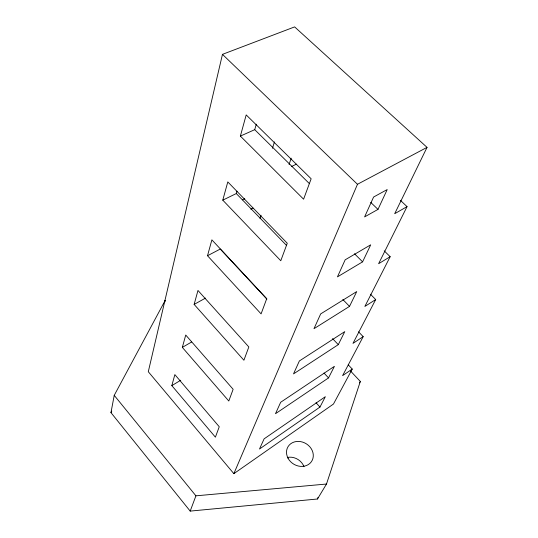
<?xml version="1.0" encoding="UTF-8"?>
<svg xmlns="http://www.w3.org/2000/svg" width="538" height="538" viewBox="0 0 538 538"><rect width="100%" height="100%" fill="white"/><g stroke="black" fill="none" stroke-linecap="round" stroke-linejoin="round"><path stroke-width="0.81" d="M350.581 371.065L360.325 381.429L326.492 484.032L317.481 499.002L190.196 511.1L110.962 412.633L114.231 395.356L165.166 300.446L164.796 302.033M400.373 200.297L407.044 206.632L394.697 213.707L427.037 147.365L294.629 26.9L222.463 54.358L148.293 371.724L233.862 473.662L333.466 404.038L352.249 369.068L348.22 364.791M171.83 385.625L174.857 374.609L219.255 426.755L215.395 437.165L171.83 385.625L180.728 380.245M182.335 347.393L185.731 335.039L233.136 389.297L228.798 401.005L182.335 347.393L191.676 341.96M194.137 304.414L197.971 290.459L248.832 346.956L243.909 360.231L194.137 304.414L205.529 298.092M207.513 255.738L211.878 239.854L266.707 298.718L261.091 313.883L207.513 255.738L220.284 249.04L266.902 299.088M222.779 200.156L227.796 181.911L287.265 243.243L280.782 260.742L222.779 200.156L236.296 193.546L236.982 191.172M240.378 136.087L246.196 114.91L311.152 178.784L303.593 199.194L240.378 136.087L254.73 129.671L256.303 124.204M272.457 148.273L274.454 141.931M260.022 218.428L261.058 215.261M317.481 499.002L318.012 497.408M289.067 164.467L291.192 158.206M190.196 511.1L195.919 495.828L114.231 395.356M233.862 473.662L357.474 184.285L427.037 147.365M377.985 209.396L387.205 189.571L373.601 197.029L364.603 216.908L377.985 209.396L370.729 202.396M362.592 261.851L370.702 244.824L345.167 259.82L337.447 276.875L362.592 261.851L354.508 253.761M349.518 306.378L356.741 291.569L320.682 313.896L313.99 328.684L349.518 306.378L342.834 299.491M338.281 344.656L344.777 331.623L299.377 360.958L293.513 373.903L338.281 344.656L332.565 338.61M407.044 206.632L378.611 263.714L390.158 256.7L384.193 250.836M328.523 377.911L334.407 366.331L280.668 402.276L275.49 413.709L328.523 377.911L324.017 373.042M390.158 256.7L364.858 306.445L375.699 299.552L370.393 294.178M319.962 407.071L325.342 396.694L264.104 438.853L259.498 449.022L319.962 407.071L316.048 402.76M375.699 299.552L352.975 343.385L363.184 336.647L358.53 331.811M363.184 336.647L342.598 375.638L352.249 369.068M110.962 412.633L111.749 411.153M359.532 382.848L360.325 381.429M250.802 209.201L253.028 208.071M242.537 199.82L244.756 198.717M291.34 166.619L296.377 164.151M195.919 495.828L326.492 484.032M222.463 54.358L357.474 184.285M254.73 129.671L309.411 183.633M236.296 193.546L286.539 245.436M287.413 457.448A13.524 11.802 31.8 0 1 304.004 466.722M288.045 458.248A13.894 11.964 31.1 0 0 311.246 461.907A13.894 11.964 31.1 0 0 300.406 441.584A13.894 11.964 31.1 0 0 288.045 458.248"/></g></svg>
